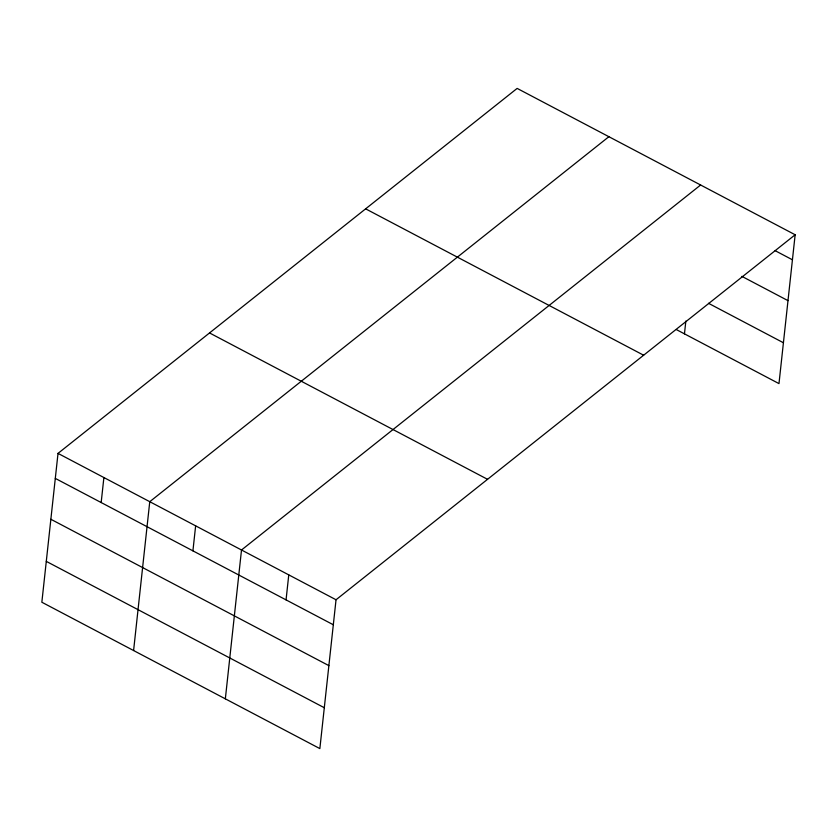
<?xml version="1.0" encoding="UTF-8"?>
<svg xmlns="http://www.w3.org/2000/svg" width="837" height="837" viewBox="0 0 837 837"><rect width="100%" height="100%" fill="white"/><g stroke="black" fill="none" stroke-linecap="round" stroke-linejoin="round"><path stroke-width="1.26" d="M58.015 453.392L41.85 602.232L319.86 748.602L336.035 599.763L795.15 234.768L517.14 88.398L58.015 453.392L336.035 599.763M101.172 502.545L103.893 477.54M133.596 650.527L149.76 501.698L608.886 136.703M192.918 550.851L195.638 525.845M225.341 698.832L241.506 549.993L700.621 185.008M286.055 599.888L288.765 574.883M684.457 333.848L685.848 321.073M795.15 234.768L778.985 383.608L676.432 329.621M775.146 250.681L792.43 259.784M741.885 276.367L787.994 300.64M708.489 303.297L783.422 342.751M365.633 208.842L643.643 355.223M209.532 332.938L487.542 479.319M55.305 478.398L333.314 624.768M50.858 519.264L328.878 665.635M46.286 561.365L324.306 707.736"/></g></svg>
